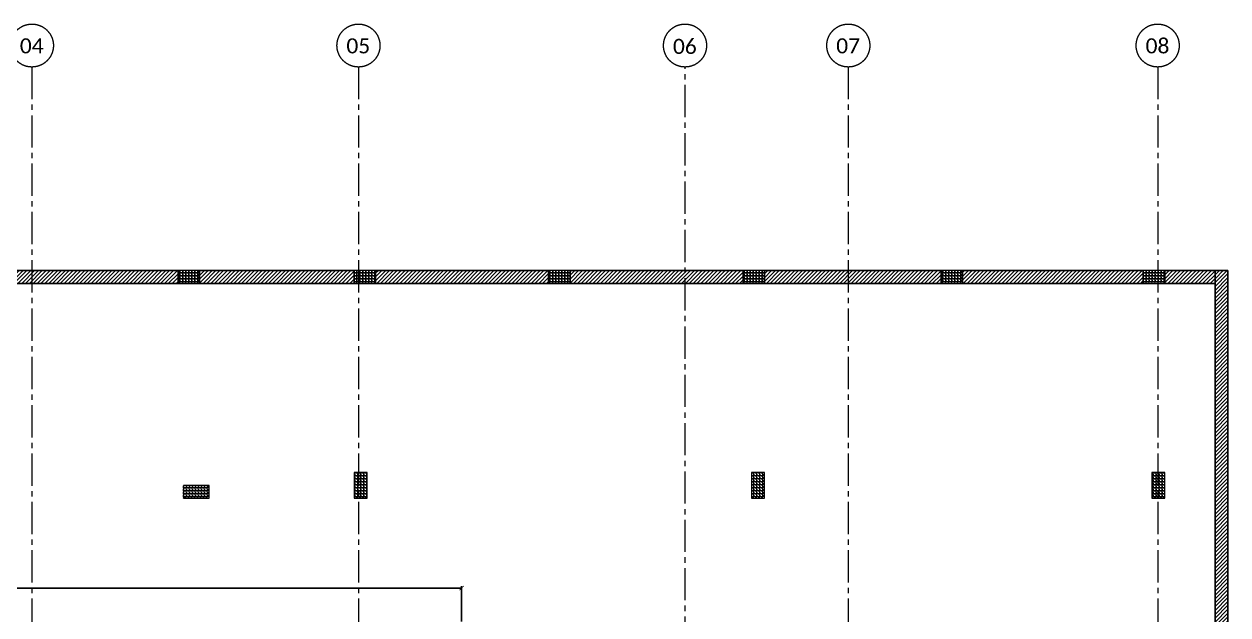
# Model space of a CAD drawing. Header units: millimetres. Extents: x -967280 to 3852, y 2833 to 1955156.
# Drawn here: x -621011 to -592994, y 415020 to 428777 of the extents above; entities that cross this region are included whole.
import ezdxf

# ---------------------------------------------------------------- set-up
doc = ezdxf.new("R2010")
doc.units = ezdxf.units.MM
doc.header["$LTSCALE"] = 1000
doc.header["$PDMODE"] = 35
doc.header["$PDSIZE"] = 25
for name, pattern in [('$0$DASHED2', [0.375, 0.25, -0.125]), ('Columns_Structural070816$0$CENTER2', [1.125, 0.75, -0.125, 0.125, -0.125]), ('HRZN_Line-Ptrn-Sold', [9144001.0, 9144000.0, -1])]:
    doc.linetypes.add(name, pattern=pattern)
for name, color, linetype in [('_N-DIM 3', 7, 'Continuous'), ('R.C. footing', 4, 'Continuous'), ('S - BATH Hach', 1, 'Continuous'), ('S - col hach', 1, 'Continuous')]:
    doc.layers.add(name, color=color, linetype=linetype)
for name, color, linetype, lineweight in [('A-AX-ATT-100', 7, 'HRZN_Line-Ptrn-Sold', 18), ('S - column', 6, 'Continuous', 60), ('ST-000-AXIS', 9, 'Columns_Structural070816$0$CENTER2', 9), ('ST-RFT-BOT', 2, '$0$DASHED2', 30)]:
    doc.layers.add(name, color=color, linetype=linetype, lineweight=lineweight)
doc.styles.add('Calibri_2', font='calibri.ttf', dxfattribs={"height": 300})
doc.styles.add('TUNELNO', font='romans.shx', dxfattribs={"width": 0.9})
doc.dimstyles.new('Copy(2) of DSEC', dxfattribs={"dimtxt": 200, "dimasz": 100, "dimexe": 50, "dimexo": 80, "dimgap": 100, "dimtad": 1, "dimdec": 0, "dimrnd": 5, "dimzin": 0, "dimdsep": 46, "dimtxsty": 'TUNELNO', "dimblk": 'ARCHTICK', "dimcen": 0.09, "dimclrd": 1, "dimclre": 1, "dimclrt": 3, "dimadec": 0, "dimazin": 0, "dimtfac": 0.78125, "dimtdec": 0, "dimtix": 1, "dimtmove": 2, "dimatfit": 3, "dimldrblk": 'ARCHTICK', "dimfxl": 1, "dimtolj": 1, "dimtzin": 0, "dimarcsym": 0})
pattern_1 = [(90, (-416898.87, -510539.72), (-69.85, 4e-15), [50.8, -19.05]), (180, (-416898.87, -510539.72), (-9e-15, -69.85), [50.8, -19.05])]
pattern_2 = [(90, (613578.686, -423037.37), (-69.85, 4e-15), [50.8, -19.05]), (180, (613578.686, -423037.37), (-9e-15, -69.85), [50.8, -19.05])]
pattern_3 = [(90, (613528.686, -423037.37), (-69.85, 4e-15), [50.8, -19.05]), (180, (613528.686, -423037.37), (-9e-15, -69.85), [50.8, -19.05])]
pattern_4 = [(45, (619961.186, -255135.994), (-44.9012806, 44.9012806), [])]

# ---------------------------------------------------------------- blocks, each defined once
blk = doc.blocks.new('A$C46269fcd new')
at = {"layer": 'S - BATH Hach', "ltscale": 30, "transparency": 33554483}
h = blk.add_hatch(dxfattribs=at)
h.set_pattern_fill('ANSI31', color=1, scale=20)
h.set_pattern_definition([(45, (643184.17, -484711.8), (-44.9012806, 44.9012806), [])])
h.paths.add_polyline_path([(47835, 35800), (47835, -9200), (-6100, -9200), (-6100, 35800), (-5800, 35800), (-5800, -8900), (47535, -8900), (47535, 35800)])
at = {"layer": 'S - col hach', "true_color": 0xcd6928}
h = blk.add_hatch(dxfattribs=at)
h.set_pattern_fill('ANGLE', color=32, scale=10, angle=90)
h.set_pattern_definition(pattern_1)
h.paths.add_polyline_path([(27800, 31100), (27500, 31100), (27500, 30500), (27800, 30500)])
h = blk.add_hatch(dxfattribs=at)
h.set_pattern_fill('ANGLE', color=32, scale=10, angle=90)
h.set_pattern_definition(pattern_1)
h.paths.add_polyline_path([(37050, 31100), (36750, 31100), (36750, 30500), (37050, 30500)])
h = blk.add_hatch(dxfattribs=at)
h.set_pattern_fill('ANGLE', color=32, scale=10, angle=90)
h.set_pattern_definition(pattern_1)
h.paths.add_polyline_path([(46365, 31100), (46065, 31100), (46065, 30500), (46365, 30500)])
h = blk.add_hatch(dxfattribs=at)
h.set_pattern_fill('ANGLE', color=32, scale=10, angle=90)
h.set_pattern_definition(pattern_1)
h.paths.add_polyline_path([(23525, 30800), (23525, 30500), (24125, 30500), (24125, 30800)])
at = {"layer": 'R.C. footing'}
blk.add_line((47535, 35800), (47535, 35800), dxfattribs=at)
at = {"layer": 'R.C. footing', "color": 4, "ltscale": 30}
blk.add_lwpolyline([(47835, 35800), (47835, -9200), (-6100, -9200), (-6100, 35800), (-5800, 35800), (-5800, -8900), (47535, -8900), (47535, 35800)], close=True, dxfattribs=at)
at = {"layer": 'S - column', "lineweight": 15}
for points in [[(27800, 31100), (27500, 31100), (27500, 30500), (27800, 30500)], [(37050, 31100), (36750, 31100), (36750, 30500), (37050, 30500)], [(46365, 31100), (46065, 31100), (46065, 30500), (46365, 30500)], [(23525, 30800), (23525, 30500), (24125, 30500), (24125, 30800)]]:
    blk.add_lwpolyline(points, close=True, dxfattribs=at)
blk = doc.blocks.new('_ArchTick')
at = {"color": 0, "linetype": 'ByBlock', "const_width": 0.15}
blk.add_lwpolyline([(-0.5, -0.5), (0.5, 0.5)], dxfattribs=at)
blk = doc.blocks.new('*D476')
at = {"layer": '_N-DIM 3', "color": 1, "lineweight": -2, "ltscale": 30, "transparency": 16777216}
for p, q in [((-634632, 414867), (-634632, 415693)), ((-634632, 415643), (-610829, 415643)), ((-610829, 414867), (-610829, 415693))]:
    blk.add_line(p, q, dxfattribs=at)
at = {"layer": 'Defpoints', "color": 0, "ltscale": 30, "transparency": 16777216}
for p in [(-610829, 415643), (-634632, 414787), (-610829, 414787)]:
    blk.add_point(p, dxfattribs=at)
at = {"layer": '_N-DIM 3', "color": 1, "lineweight": -2, "ltscale": 30, "transparency": 16777216, "xscale": 100, "yscale": 100, "zscale": 100, "rotation": 180}
blk.add_blockref('_ArchTick', (-634632, 415643), dxfattribs=at)
at = {"layer": '_N-DIM 3', "color": 1, "lineweight": -2, "ltscale": 30, "transparency": 16777216, "xscale": 100, "yscale": 100, "zscale": 100}
blk.add_blockref('_ArchTick', (-610829, 415643), dxfattribs=at)
at = {"layer": '_N-DIM 3', "color": 3, "ltscale": 30, "transparency": 16777216, "insert": (-622730, 415843), "char_height": 200, "attachment_point": 5, "style": 'TUNELNO'}
blk.add_mtext('\\A1;23805', dxfattribs=at)
blk = doc.blocks.new('str col s')
at = {"layer": 'S - col hach', "true_color": 0xcd6928}
h = blk.add_hatch(dxfattribs=at)
h.set_pattern_fill('ANGLE', color=32, scale=10, angle=90)
h.set_pattern_definition(pattern_2)
h.paths.add_polyline_path([(-3850, 0), (-3850, -300), (-3350, -300), (-3350, 0)])
h = blk.add_hatch(dxfattribs=at)
h.set_pattern_fill('ANGLE', color=32, scale=10, angle=90)
h.set_pattern_definition(pattern_3)
h.paths.add_polyline_path([(5275, -300), (5275, 0), (4775, 0), (4775, -300)])
h = blk.add_hatch(dxfattribs=at)
h.set_pattern_fill('ANGLE', color=32, scale=10, angle=90)
h.set_pattern_definition(pattern_2)
h.paths.add_polyline_path([(9300, 0), (9300, -300), (9800, -300), (9800, 0)])
h = blk.add_hatch(dxfattribs=at)
h.set_pattern_fill('ANGLE', color=32, scale=10, angle=90)
h.set_pattern_definition(pattern_3)
h.paths.add_polyline_path([(13908, 0), (13908, -300), (14408, -300), (14408, 0)])
h = blk.add_hatch(dxfattribs=at)
h.set_pattern_fill('ANGLE', color=32, scale=10, angle=90)
h.set_pattern_definition(pattern_2)
h.paths.add_polyline_path([(19115, -300), (19115, 0), (18615, 0), (18615, -300)])
h = blk.add_hatch(dxfattribs=at)
h.set_pattern_fill('ANGLE', color=32, scale=10, angle=90)
h.set_pattern_definition(pattern_2)
h.paths.add_polyline_path([(750, 0), (250, 0), (250, -300), (750, -300)])
at = {"layer": 'S - column', "lineweight": 15}
for points in [[(-3350, 0), (-3850, 0), (-3850, -300), (-3350, -300)], [(5275, 0), (4775, 0), (4775, -300), (5275, -300)], [(9800, 0), (9300, 0), (9300, -300), (9800, -300)], [(14408, 0), (13908, 0), (13908, -300), (14408, -300)], [(19115, 0), (18615, 0), (18615, -300), (19115, -300)], [(750, 0), (250, 0), (250, -300), (750, -300)]]:
    blk.add_lwpolyline(points, close=True, dxfattribs=at)
blk = doc.blocks.new('wall str n')
at = {"layer": 'S - BATH Hach', "ltscale": 30, "transparency": 33554483}
h = blk.add_hatch(dxfattribs=at)
h.set_pattern_fill('ANSI31', color=1, scale=20)
h.set_pattern_definition(pattern_4)
h.paths.add_polyline_path([(2533, 300), (-4467, 300), (-4467, 0), (2533, 0)])
h = blk.add_hatch(dxfattribs=at)
h.set_pattern_fill('ANSI31', color=1, scale=20)
h.set_pattern_definition(pattern_4)
h.paths.add_polyline_path([(6632, 300), (3033, 300), (3033, 0), (6632, 0)])
h = blk.add_hatch(dxfattribs=at)
h.set_pattern_fill('ANSI31', color=1, scale=20)
h.set_pattern_definition(pattern_4)
h.paths.add_polyline_path([(11157, 300), (7132, 300), (7132, 0), (11157, 0)])
h = blk.add_hatch(dxfattribs=at)
h.set_pattern_fill('ANSI31', color=1, scale=20)
h.set_pattern_definition(pattern_4)
h.paths.add_polyline_path([(15682, 300), (11657, 300), (11657, 0), (15682, 0)])
h = blk.add_hatch(dxfattribs=at)
h.set_pattern_fill('ANSI31', color=1, scale=20)
h.set_pattern_definition(pattern_4)
h.paths.add_polyline_path([(20290, 300), (16182, 300), (16182, 0), (20290, 0)])
h = blk.add_hatch(dxfattribs=at)
h.set_pattern_fill('ANSI31', color=1, scale=20)
h.set_pattern_definition(pattern_4)
h.paths.add_polyline_path([(24998, 300), (20790, 300), (20790, 0), (24998, 0)])
h = blk.add_hatch(dxfattribs=at)
h.set_pattern_fill('ANSI31', color=1, scale=20)
h.set_pattern_definition(pattern_4)
h.paths.add_polyline_path([(26667, 300), (25498, 300), (25498, 0), (26667, 0)])
at = {"layer": 'R.C. footing', "color": 4, "ltscale": 30}
for points in [[(2533, 300), (-4467, 300), (-4467, 0), (2533, 0)], [(6632, 300), (3033, 300), (3033, 0), (6632, 0)], [(11157, 300), (7132, 300), (7132, 0), (11157, 0)], [(15682, 300), (11657, 300), (11657, 0), (15682, 0)], [(20290, 300), (16182, 300), (16182, 0), (20290, 0)], [(24998, 300), (20790, 300), (20790, 0), (24998, 0)], [(26667, 0), (26667, 300), (25498, 300), (25498, 0)]]:
    blk.add_lwpolyline(points, close=True, dxfattribs=at)
blk = doc.blocks.new('Grid - HRZN_G-Datm-Grid-Head-1554275-FIRST FLOOR FFL_1_')
at = {"layer": 'A-AX-ATT-100'}
blk.add_circle((0, 0), 5, dxfattribs=at)
blk = doc.blocks.new('AXES-00')
at = {"layer": 'ST-000-AXIS'}
for p, q in [((536898.9, 750979.6), (536898.9, 695813.8)), ((544498.9, 750979.6), (544498.9, 695813.8)), ((552098.9, 695813.8), (552098.9, 750979.6)), ((555898.9, 750979.6), (555898.9, 695813.8)), ((563098.9, 750979.6), (563098.9, 695813.8))]:
    blk.add_line(p, q, dxfattribs=at)
at = {"layer": 'A-AX-ATT-100', "xscale": 99.99999999999993, "yscale": 99.99999999999993, "zscale": 99.99999999999993, "rotation": 180}
for p in [(536898.9, 751479.6), (544498.9, 751479.6), (555898.9, 751479.6), (563098.9, 751479.6)]:
    blk.add_blockref('Grid - HRZN_G-Datm-Grid-Head-1554275-FIRST FLOOR FFL_1_', p, dxfattribs=at)
at = {"layer": 'A-AX-ATT-100', "xscale": 99.99999999999993, "yscale": 99.99999999999993, "zscale": 99.99999999999993}
blk.add_blockref('Grid - HRZN_G-Datm-Grid-Head-1554275-FIRST FLOOR FFL_1_', (552098.9, 751479.6), dxfattribs=at)
at = {"layer": 'A-AX-ATT-100', "linetype": 'Continuous', "lineweight": 13, "char_height": 350, "width": 673.417, "attachment_point": 1, "style": 'Calibri_2'}
for s, insert in [('04', (536618, 751647.5)), ('05', (544218, 751647.5)), ('06', (551817.7, 751634.5)), ('07', (555618, 751647.5)), ('08', (562818, 751647.5))]:
    blk.add_mtext(s, dxfattribs=dict(at, insert=insert))

msp = doc.modelspace()

# ---------------------------------------------------------------- block references
at = {"layer": '_N-DIM 3', "color": 6, "linetype": 'Continuous', "ltscale": 30}
msp.add_blockref('AXES-00', (-1157727.6, -323202.4), dxfattribs=at)
at = {"layer": 'S - column', "color": 7, "true_color": 0xffffff}
msp.add_blockref('A$C46269fcd new', (-640828.7, 387237.4), dxfattribs=at)
at = {"layer": 'ST-RFT-BOT', "color": 6, "linetype": 'Continuous'}
msp.add_blockref('wall str n', (-619961.2, 422737.4), dxfattribs=at)
at = {"layer": 'ST-RFT-BOT', "color": 1, "linetype": 'Continuous'}
msp.add_blockref('str col s', (-613578.7, 423037.4), dxfattribs=at)

# ---------------------------------------------------------------- dimensions: what is measured, and where the dimension line sits
at = {"layer": '_N-DIM 3', "ltscale": 30}
dim = msp.add_linear_dim(base=(-610828.7, 415642.5), p1=(-634632, 414787.3), p2=(-610828.7, 414787.3), dimstyle='Copy(2) of DSEC', dxfattribs=at)
dim.commit()
dim.dimension.update_dxf_attribs({"geometry": '*D476', "text_midpoint": (-622730.3, 415842.5)})

doc.saveas('drawing.dxf')
